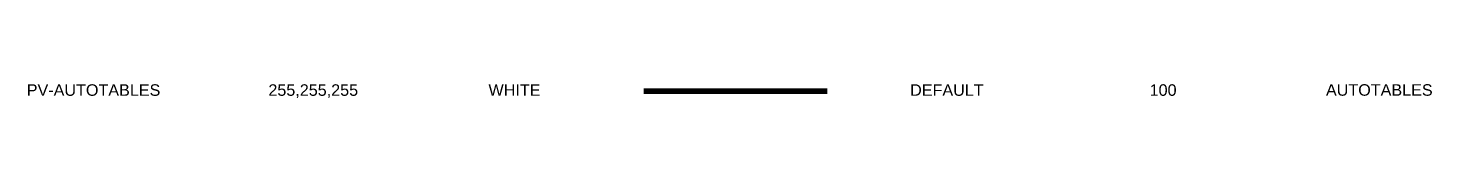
# Model space of a CAD drawing. Header units: feet. Extents: x -17 to 1389, y -162 to 787.
# Drawn here: x -17.43 to -5.27, y -42.24 to -42.12 of the extents above; entities that cross this region are included whole.
import ezdxf
from ezdxf.enums import TextEntityAlignment as Align

# ---------------------------------------------------------------- set-up
doc = ezdxf.new("R2010")
doc.units = ezdxf.units.FT
doc.header["$MEASUREMENT"] = 0
doc.layers.add('PV-AUTOTABLES', color=7, linetype='Continuous')
doc.styles.add('NEI-A', font='arial.ttf')

msp = doc.modelspace()

# ---------------------------------------------------------------- linework, layer by layer
at = {"layer": 'PV-AUTOTABLES', "const_width": 0.05}
msp.add_lwpolyline([(-12.09788, -42.17906), (-10.50848, -42.17906)], dxfattribs=at)

# ---------------------------------------------------------------- texts
at = {"layer": 'PV-AUTOTABLES', "style": 'NEI-A'}
for s, p in [('PV-AUTOTABLES', (-16.85991, -42.1698)), ('255,255,255', (-14.95819, -42.1698)), ('WHITE', (-13.21606, -42.1698)), ('DEFAULT', (-9.47282, -42.1698)), ('100', (-7.6012, -42.1698))]:
    msp.add_text(s, height=0.1, dxfattribs=at).set_placement(p, align=Align.MIDDLE_CENTER)
at = {"layer": 'PV-AUTOTABLES', "insert": (-5.72959, -42.1698), "char_height": 0.1, "width": 0.7855839, "attachment_point": 5, "style": 'NEI-A'}
msp.add_mtext('AUTOTABLES', dxfattribs=at)

doc.saveas('drawing.dxf')
